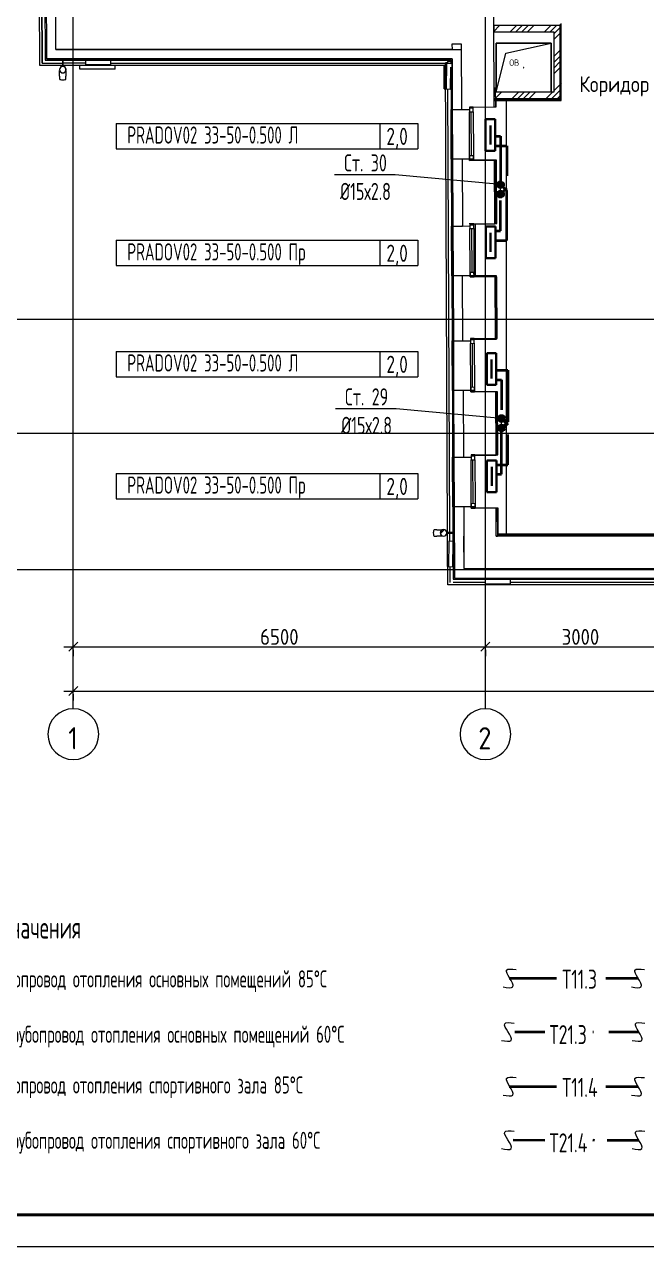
# Model space of a CAD drawing. Header units: millimetres. Extents: x -3929 to 624051, y 52832 to 514950.
# Drawn here: x 163778 to 173592, y 399538 to 418812 of the extents above; entities that cross this region are included whole.
import ezdxf
from ezdxf import colors
from ezdxf.entities.mleader import LeaderData, LeaderLine
from ezdxf.enums import TextEntityAlignment as Align
from ezdxf.math import Vec2, Vec3

# ---------------------------------------------------------------- set-up
doc = ezdxf.new("R2010")
doc.units = ezdxf.units.MM
for name, pattern in [('ADSK_Линия сетки', [25, 20, -2.5, 0, -2.5]), ('GOST2.303 4', [7, 5, -2, 0]), ('Hidden', [7.14375, 4.7625, -2.38125])]:
    doc.linetypes.add(name, pattern=pattern)
for name, color, linetype in [('9_Форматы', 7, 'Continuous'), ('ПРИБОРЫ', 3, 'Continuous'), ('статистика приборов', 252, 'Continuous'), ('стояки', 7, 'Continuous'), ('т21.4', 142, 'Continuous')]:
    doc.layers.add(name, color=color, linetype=linetype)
for name, color, linetype, lineweight in [('_ Окна', 7, 'Continuous', 9), ('_надписи ОВ', 7, 'Continuous', 20), ('Аннотация', 7, 'Continuous', 18), ('Марки помещений', 7, 'Continuous', 20), ('Обобщенные модели', 7, 'Continuous', 18), ('ОВ-О-Оборудование', 32, 'Continuous', 35), ('ОВ-рамка', 7, 'Continuous', 30), ('ОВ-ТЕКСТ', 7, 'Continuous', 25), ('Окна', 7, 'Continuous', 9), ('Оси', 253, 'Continuous', 9), ('Перекрытие', 7, 'Continuous', 18), ('Размеры', 7, 'Continuous', 9), ('Стены внутренние', 7, 'Continuous', 18), ('Стены наружные', 7, 'Continuous', 18), ('Стены несущие', 7, 'Continuous', 30), ('Стены отделка', 7, 'Continuous', 30), ('Стены штриховка', 7, 'Continuous', 9)]:
    doc.layers.add(name, color=color, linetype=linetype, lineweight=lineweight)
for name, color, linetype, true_color in [('т11.1', 1, 'Continuous', 0xff0000), ('т11.3', 7, 'Continuous', 0xb82e00), ('т11.4', 7, 'Continuous', 0xd600d6), ('т21.1', 5, 'Continuous', 0x0000ff), ('т21.3', 7, 'Continuous', 0x005c45)]:
    doc.layers.add(name, color=color, linetype=linetype, true_color=true_color)
doc.styles.add('GOST Common', font='GOST_Common.ttf', dxfattribs={"width": 0.9, "height": 350})
doc.styles.add('GOST Common_1', font='GOST_Common.ttf', dxfattribs={"width": 0.9, "height": 250})
doc.styles.add('GOST Common_2', font='GOST_Common.ttf', dxfattribs={"width": 0.9, "height": 250})
doc.styles.add('GOST Common_4', font='GOST_Common.ttf', dxfattribs={"width": 0.9, "height": 200})
doc.styles.add('СТИЛЬ', font='simplex.shx', dxfattribs={"width": 0.65})

# ---------------------------------------------------------------- blocks, each defined once
blk = doc.blocks.new('*U2935')
at = {"layer": 'ОВ-О-Оборудование', "color": 32, "ltscale": 0.1, "true_color": 0xcd6928}
for p, q in [((250, 75), (-250, 75)), ((-250, 75), (-250, -75)), ((-150, 0), (150, 0)), ((250, -75), (250, 75)), ((-250, -75), (250, -75))]:
    blk.add_line(p, q, dxfattribs=at)
blk = doc.blocks.new('_Oblique')
at = {"color": 0, "linetype": 'ByBlock', "lineweight": -2}
blk.add_line((-0.5, -0.5), (0.5, 0.5), dxfattribs=at)
blk = doc.blocks.new('4 этаж')
at = {"layer": '_ Окна', "color": 253, "lineweight": 0}
for p, q in [((361596, 7294), (361536, 7293)), ((361536, 7293), (361536, 7217)), ((361596, 7274), (361536, 7273)), ((361536, 7217), (361596, 7218)), ((361569, 6529), (361566, 7217)), ((361596, 7218), (361596, 7294)), ((361539, 6529), (361599, 6530)), ((361540, 6453), (361539, 6529)), ((361600, 6474), (361540, 6473)), ((361600, 6454), (361540, 6453)), ((361599, 6530), (361600, 6454)), ((361605, 5454), (361545, 5454)), ((361545, 5454), (361545, 5378)), ((361605, 5434), (361545, 5434)), ((361605, 5378), (361605, 5454)), ((361545, 5378), (361605, 5378)), ((361578, 4690), (361575, 5378)), ((361548, 4690), (361608, 4690)), ((361549, 4614), (361548, 4690)), ((361608, 4634), (361548, 4634)), ((361608, 4690), (361609, 4614)), ((361609, 4614), (361549, 4614)), ((361613, 3644), (361553, 3643)), ((361553, 3643), (361553, 3567)), ((361613, 3624), (361553, 3623)), ((361553, 3567), (361613, 3568)), ((361587, 2880), (361583, 3568)), ((361613, 3568), (361613, 3644)), ((361557, 2879), (361617, 2880)), ((361557, 2803), (361557, 2879)), ((361617, 2824), (361557, 2823)), ((361617, 2804), (361557, 2803)), ((361617, 2880), (361617, 2804)), ((361622, 1809), (361562, 1808)), ((361562, 1808), (361562, 1732)), ((361622, 1789), (361562, 1788)), ((361622, 1733), (361622, 1809)), ((361562, 1732), (361622, 1733)), ((361595, 1045), (361592, 1733)), ((361565, 1044), (361625, 1045)), ((361566, 968), (361565, 1044)), ((361626, 989), (361566, 988)), ((361626, 969), (361566, 968)), ((361625, 1045), (361626, 969))]:
    blk.add_line(p, q, dxfattribs=at)
at = {"layer": 'Обобщенные модели', "color": 253, "lineweight": 0}
for p, q in [((361958, 7530), (361958, 8300)), ((361958, 8300), (362828, 8300)), ((362828, 8300), (361958, 8300)), ((361958, 8300), (361958, 7530)), ((362112, 8146), (362828, 8300)), ((362828, 8300), (362828, 7530)), ((362828, 7530), (362828, 8300)), ((361958, 7530), (362112, 8146)), ((355117, 8034), (355117, 7934)), ((355127, 7934), (355127, 8034)), ((355072, 7868), (355072, 7871)), ((355072, 7865), (355072, 7868)), ((355072, 7863), (355072, 7865)), ((355072, 7859), (355072, 7863)), ((355072, 7856), (355072, 7859)), ((355072, 7852), (355072, 7856)), ((355072, 7849), (355072, 7852)), ((355072, 7845), (355072, 7849)), ((355072, 7841), (355072, 7845)), ((355072, 7836), (355072, 7841)), ((355072, 7832), (355072, 7836)), ((355072, 7827), (355072, 7832)), ((355072, 7822), (355072, 7827)), ((355072, 7818), (355072, 7822)), ((355072, 7813), (355072, 7818)), ((355072, 7807), (355072, 7813)), ((355072, 7802), (355072, 7807)), ((355072, 7797), (355072, 7802)), ((355072, 7791), (355072, 7797)), ((355072, 7786), (355072, 7791)), ((355072, 7780), (355072, 7786)), ((355072, 7780), (355072, 7737)), ((355172, 7871), (355172, 7869)), ((355172, 7869), (355172, 7867)), ((355172, 7867), (355172, 7864)), ((355172, 7864), (355172, 7861)), ((355172, 7861), (355172, 7857)), ((355172, 7857), (355172, 7854)), ((355172, 7854), (355172, 7850)), ((355172, 7850), (355172, 7846)), ((355172, 7846), (355172, 7842)), ((355172, 7842), (355172, 7838)), ((355172, 7838), (355172, 7834)), ((355172, 7834), (355172, 7829)), ((355172, 7829), (355172, 7824)), ((355172, 7824), (355172, 7820)), ((355172, 7820), (355172, 7815)), ((355172, 7815), (355172, 7810)), ((355172, 7810), (355172, 7804)), ((355172, 7804), (355172, 7799)), ((355172, 7799), (355172, 7793)), ((355172, 7793), (355172, 7788)), ((355172, 7788), (355172, 7782)), ((355172, 7782), (355172, 7780)), ((355172, 7737), (355172, 7780)), ((361024, 628), (360981, 627)), ((361024, 628), (361029, 628)), ((361029, 628), (361035, 628)), ((361035, 628), (361041, 628)), ((361041, 628), (361046, 628)), ((361046, 628), (361051, 628)), ((361051, 628), (361056, 628)), ((361056, 628), (361061, 628)), ((361061, 628), (361066, 628)), ((361066, 628), (361071, 628)), ((361071, 628), (361076, 628)), ((361076, 628), (361080, 628)), ((361080, 628), (361084, 628)), ((361084, 628), (361089, 628)), ((361089, 628), (361093, 628)), ((361093, 628), (361096, 628)), ((361096, 628), (361100, 628)), ((361100, 628), (361103, 628)), ((361103, 628), (361106, 628)), ((361106, 628), (361109, 628)), ((361109, 628), (361112, 628)), ((361112, 628), (361114, 628)), ((361278, 584), (361179, 583)), ((360982, 527), (361024, 528)), ((361027, 528), (361024, 528)), ((361032, 528), (361027, 528)), ((361038, 528), (361032, 528)), ((361043, 528), (361038, 528)), ((361049, 528), (361043, 528)), ((361054, 528), (361049, 528)), ((361059, 528), (361054, 528)), ((361064, 528), (361059, 528)), ((361069, 528), (361064, 528)), ((361074, 528), (361069, 528)), ((361078, 528), (361074, 528)), ((361082, 528), (361078, 528)), ((361087, 528), (361082, 528)), ((361091, 528), (361087, 528)), ((361095, 528), (361091, 528)), ((361098, 528), (361095, 528)), ((361102, 528), (361098, 528)), ((361105, 528), (361102, 528)), ((361108, 528), (361105, 528)), ((361111, 528), (361108, 528)), ((361114, 528), (361111, 528)), ((361115, 528), (361114, 528)), ((361179, 573), (361278, 574))]:
    blk.add_line(p, q, dxfattribs=at)
at = {"layer": 'Обобщенные модели', "color": 253, "linetype": 'Continuous', "lineweight": 0}
blk.add_line((361080, 569), (361138, 627), dxfattribs=at)
at = {"layer": 'Обобщенные модели', "color": 253, "lineweight": 0}
for centre, radius, start, end in [((355122, 7884), 52, 90, 270), ((355122, 7884), 50, 90, 270), ((355122, 7884), 52, 270, 90), ((355122, 7884), 50, 270, 90), ((362393, 7915), 2.5, 0, 180), ((362393, 7915), 2.5, 60, 165), ((362393, 7915), 2.5, 180, 0), ((362393, 7915), 2.5, 195, 270), ((362393, 7915), 2.5, 300, 0), ((361128, 578), 52, 0.2725, 180.2725), ((361128, 578), 52, 180.2725, 0.2725), ((361128, 578), 50, 0.2725, 180.2725), ((361128, 578), 50, 180.2725, 0.2725)]:
    blk.add_arc(centre, radius, start, end, dxfattribs=at)
for centre, major_axis, start_param, end_param in [((355122, 7737), (50, 0), 3.141593, 4.712389), ((355122, 7737), (50, 0), 4.712389, 6.283185), ((360982, 577), (0.2, -50), 3.141593, 4.712389), ((360982, 577), (0.2, -50), 4.712389, 6.283185)]:
    blk.add_ellipse(centre, major_axis=major_axis, ratio=0.309017, start_param=start_param, end_param=end_param, dxfattribs=at)
at = {"layer": 'Окна', "color": 253, "lineweight": 0}
for p, q in [((361596, 7294), (361536, 7293)), ((361536, 7293), (361536, 7217)), ((361539, 6529), (361536, 7217)), ((361596, 7218), (361596, 7294)), ((361596, 7218), (361599, 6530)), ((361539, 6529), (361540, 6453)), ((361540, 6453), (361600, 6454)), ((361600, 6454), (361599, 6530)), ((361545, 5454), (361545, 5378)), ((361605, 5454), (361545, 5454)), ((361605, 5378), (361605, 5454)), ((361548, 4690), (361545, 5378)), ((361605, 5378), (361608, 4690)), ((361548, 4690), (361549, 4614)), ((361609, 4614), (361608, 4690)), ((361549, 4614), (361609, 4614)), ((361613, 3644), (361553, 3643)), ((361553, 3643), (361553, 3567)), ((361557, 2879), (361553, 3567)), ((361613, 3568), (361613, 3644)), ((361613, 3568), (361617, 2880)), ((361557, 2879), (361557, 2803)), ((361557, 2803), (361617, 2804)), ((361617, 2804), (361617, 2880)), ((361622, 1809), (361562, 1808)), ((361562, 1808), (361562, 1732)), ((361622, 1733), (361622, 1809)), ((361565, 1044), (361562, 1732)), ((361622, 1733), (361625, 1045)), ((361565, 1044), (361566, 968)), ((361566, 968), (361626, 969)), ((361626, 969), (361625, 1045))]:
    blk.add_line(p, q, dxfattribs=at)
at = {"layer": 'Оси', "color": 253, "linetype": 'ADSK_Линия сетки', "lineweight": 0}
for p, q in [((355288, -2196), (355288, 46265)), ((361788, -2196), (361788, 46378)), ((351674, 3950), (417904, 3950)), ((351674, 2150), (417793, 2150)), ((351674, 0), (417793, 0))]:
    blk.add_line(p, q, dxfattribs=at)
at = {"layer": 'Оси', "color": 253, "lineweight": 0}
for centre, start, end in [((355288, -2596), 0, 180), ((361788, -2596), 0, 180), ((355288, -2596), 180, 0), ((361788, -2596), 180, 0)]:
    blk.add_arc(centre, 400, start, end, dxfattribs=at)
at = {"layer": 'Перекрытие', "color": 253, "lineweight": 0}
for p, q in [((362119, 7410), (362119, 7430)), ((362119, 558), (362119, 7398)), ((361600, 6458), (361938, 6458)), ((361938, 6458), (361938, 6455)), ((361629, 5454), (361629, 4638)), ((361629, 4638), (361959, 4638)), ((361959, 4638), (361959, 4616)), ((361959, 3627), (361613, 3627)), ((361959, 3645), (361959, 3627)), ((361959, 1800), (361622, 1800)), ((361959, 1810), (361959, 1800))]:
    blk.add_line(p, q, dxfattribs=at)
at = {"layer": 'Размеры', "color": 253, "lineweight": 0}
for p, q in [((355138, -1217), (361938, -1217)), ((355288, -1267), (355288, -1367)), ((361638, -1217), (364938, -1217)), ((361788, -1267), (361788, -1367)), ((361788, -1267), (361788, -1367)), ((355138, -1917), (417288, -1917)), ((355288, -1967), (355288, -2067))]:
    blk.add_line(p, q, dxfattribs=at)
at = {"layer": 'Стены внутренние', "color": 253, "linetype": 'Continuous', "lineweight": 0}
blk.add_line((362982, 7665), (362968, 7640), dxfattribs=at)
at = {"layer": 'Стены внутренние', "color": 253, "lineweight": 0}
blk.add_line((361958, 4638), (361959, 4616), dxfattribs=at)
at = {"layer": 'Стены наружные', "color": 253, "lineweight": 0}
for p, q in [((354761, 7949), (354697, 20334)), ((354795, 7984), (354732, 20428)), ((354732, 20428), (354795, 7984)), ((355117, 7949), (354761, 7949)), ((354795, 7984), (355117, 7984)), ((355480, 7984), (355126, 7984)), ((361173, 7949), (355127, 7949)), ((355389, 7891), (355389, 7949)), ((355880, 7984), (361242, 7984)), ((355950, 7891), (355950, 7949)), ((361139, 7583), (361139, 7949)), ((361192, 7994), (361157, 7993)), ((361193, 583), (361157, 7993)), ((361242, 8014), (361192, 8013)), ((361192, 8013), (361193, 7979)), ((361222, 7984), (361222, 7979)), ((361242, 8034), (361242, 7984)), ((355950, 7891), (355389, 7891)), ((361139, 7583), (361159, 7583)), ((361228, 583), (361194, 7579)), ((361250, 6472), (361246, 7257)), ((361266, 7257), (361270, 6472)), ((361270, 6472), (361266, 7257)), ((361258, 4632), (361255, 5417)), ((361275, 5417), (361278, 4632)), ((361279, 4632), (361275, 5417)), ((361267, 2822), (361263, 3607)), ((361283, 3607), (361287, 2822)), ((361287, 2822), (361284, 3607)), ((361276, 987), (361272, 1772)), ((361292, 1772), (361296, 987)), ((361296, 987), (361292, 1772)), ((361192, 50), (361192, 450)), ((361197, -239), (361193, 574)), ((361228, 446), (361228, 574)), ((361192, 50), (361195, 50)), ((361231, -204), (361230, 46)), ((369722, -239), (361197, -239)), ((361786, -204), (361281, -204)), ((368863, -204), (362186, -204))]:
    blk.add_line(p, q, dxfattribs=at)
at = {"layer": 'Стены несущие', "color": 253, "lineweight": 0}
for p, q in [((355014, 8204), (355008, 9345)), ((361926, 7295), (361919, 8714)), ((362968, 8580), (361920, 8580)), ((361920, 8580), (361920, 8480)), ((362968, 7430), (362968, 8580)), ((361920, 8480), (362868, 8480)), ((362868, 8480), (362868, 7530)), ((355014, 8204), (361411, 8204)), ((361411, 8204), (361411, 8288)), ((361411, 8288), (361411, 8288)), ((361416, 7259), (361411, 8288)), ((362868, 7530), (361924, 7530)), ((361924, 7530), (361924, 7430)), ((361924, 7430), (362968, 7430)), ((361416, 7259), (361416, 7258)), ((361416, 7259), (361416, 7259)), ((361416, 7258), (361536, 7258)), ((361536, 7294), (361536, 7293)), ((361596, 7294), (361926, 7295)), ((361540, 6473), (361420, 6473)), ((361420, 6473), (361425, 5428)), ((361930, 6455), (361600, 6454)), ((361935, 5455), (361930, 6455)), ((361425, 5428), (361425, 5418)), ((361425, 5428), (361425, 5428)), ((361425, 5418), (361545, 5419)), ((361545, 5454), (361544, 5464)), ((361605, 5454), (361935, 5455)), ((361548, 4634), (361429, 4633)), ((361434, 3608), (361429, 4633)), ((361939, 4615), (361609, 4614)), ((361939, 4615), (361943, 3645)), ((361434, 3608), (361553, 3608)), ((361613, 3644), (361943, 3645)), ((361557, 2823), (361437, 2823)), ((361437, 2823), (361442, 1773)), ((361947, 2805), (361617, 2804)), ((361947, 2805), (361952, 1810)), ((361442, 1773), (361562, 1773)), ((361622, 1809), (361952, 1810)), ((361566, 988), (361446, 988)), ((361446, 988), (361448, 526)), ((361956, 970), (361626, 969)), ((361958, 526), (361956, 970)), ((361448, 526), (361448, 526)), ((361448, 526), (361450, 16)), ((368877, 526), (361958, 526)), ((361450, 16), (369467, 16))]:
    blk.add_line(p, q, dxfattribs=at)
at = {"layer": 'Стены отделка', "color": 253, "lineweight": 0}
for p, q in [((354838, 9344), (354845, 8034)), ((362968, 8600), (362968, 7410)), ((362985, 7398), (362985, 8612)), ((354864, 8204), (354865, 8054)), ((361262, 8204), (355014, 8204)), ((355014, 8204), (355014, 8204)), ((361411, 8288), (361261, 8287)), ((361261, 8287), (361262, 8204)), ((354845, 8034), (361242, 8034)), ((354865, 8054), (354865, 8054)), ((361242, 8054), (354865, 8054)), ((354865, 8054), (361263, 8054)), ((355880, 8034), (355480, 8037)), ((355480, 8037), (355480, 7967)), ((355480, 7967), (355880, 7964)), ((355880, 7964), (355880, 8034)), ((361173, 7979), (361170, 7579)), ((361243, 7978), (361173, 7979)), ((361240, 7578), (361243, 7923)), ((361262, 8054), (361242, 8053)), ((361242, 8034), (361243, 7978)), ((361243, 7923), (361246, 7257)), ((361266, 7257), (361262, 8054)), ((361263, 8054), (361266, 7257)), ((361170, 7579), (361240, 7578)), ((361944, 7590), (361924, 7590)), ((361944, 7590), (361946, 7295)), ((362968, 7410), (361925, 7410)), ((361925, 7398), (362985, 7398)), ((361958, 7295), (361957, 7430)), ((361246, 7257), (361266, 7257)), ((361266, 7257), (361416, 7258)), ((361416, 7258), (361416, 7259)), ((361926, 7295), (361958, 7295)), ((361270, 6472), (361250, 6472)), ((361250, 6472), (361255, 5417)), ((361420, 6473), (361270, 6472)), ((361275, 5417), (361270, 6472)), ((361270, 6472), (361275, 5417)), ((361962, 6455), (361930, 6455)), ((361955, 5456), (361950, 6455)), ((361967, 5456), (361962, 6455)), ((361255, 5417), (361275, 5417)), ((361275, 5417), (361425, 5418)), ((361425, 5418), (361425, 5428)), ((361935, 5455), (361967, 5456)), ((361935, 5455), (361935, 5455)), ((361278, 4632), (361258, 4632)), ((361258, 4632), (361263, 3607)), ((361283, 3607), (361278, 4632)), ((361429, 4633), (361279, 4632)), ((361279, 4632), (361284, 3607)), ((361971, 4616), (361939, 4615)), ((361963, 3645), (361959, 4616)), ((361975, 3645), (361971, 4616)), ((361263, 3607), (361283, 3607)), ((361284, 3607), (361434, 3608)), ((361943, 3645), (361975, 3645)), ((361287, 2822), (361267, 2822)), ((361267, 2822), (361272, 1772)), ((361437, 2823), (361287, 2822)), ((361292, 1772), (361287, 2822)), ((361287, 2822), (361292, 1772)), ((361979, 2805), (361947, 2805)), ((361972, 1810), (361967, 2805)), ((361984, 1810), (361979, 2805)), ((361272, 1772), (361292, 1772)), ((361292, 1772), (361442, 1773)), ((361952, 1810), (361984, 1810)), ((361296, 987), (361276, 987)), ((361276, 987), (361281, -154)), ((361446, 988), (361296, 987)), ((361301, -134), (361296, 987)), ((361296, 987), (361301, -134)), ((361988, 970), (361956, 970)), ((361976, 970), (361978, 526)), ((361990, 546), (361988, 970)), ((361209, 446), (361206, 46)), ((361279, 445), (361209, 446)), ((361276, 45), (361279, 445)), ((361451, 16), (361448, 526)), ((361958, 526), (361978, 526)), ((366715, 558), (361978, 558)), ((361978, 546), (361978, 526)), ((361990, 546), (366727, 546)), ((361206, 46), (361276, 45)), ((361281, -154), (369637, -154)), ((361301, -134), (369617, -134)), ((362186, -154), (361786, -154)), ((361786, -154), (361786, -224)), ((362186, -224), (362186, -154)), ((361786, -224), (362186, -224))]:
    blk.add_line(p, q, dxfattribs=at)
at = {"layer": 'Стены штриховка', "color": 253, "lineweight": 0}
for p, q in [((354859, 9277), (354864, 8204)), ((362983, 7398), (362983, 8612)), ((361925, 7400), (362968, 7400)), ((361956, 7295), (361955, 7430)), ((362968, 7398), (362968, 7410)), ((361965, 5456), (361960, 6455)), ((361973, 3645), (361969, 4616)), ((361982, 1810), (361977, 2805)), ((361988, 546), (361986, 970)), ((366727, 556), (361978, 556)), ((361978, 546), (361990, 546))]:
    blk.add_line(p, q, dxfattribs=at)
at = {"layer": 'Стены штриховка', "color": 253, "linetype": 'Continuous', "lineweight": 0}
for p, q in [((361920, 8578), (361922, 8580)), ((361920, 8488), (362012, 8580)), ((362181, 8480), (362281, 8580)), ((362271, 8480), (362371, 8580)), ((362361, 8480), (362461, 8580)), ((362451, 8480), (362551, 8580)), ((362720, 8480), (362820, 8580)), ((362810, 8480), (362868, 8538)), ((362868, 8538), (362910, 8580)), ((362868, 8448), (362968, 8548)), ((362868, 8359), (362968, 8459)), ((362868, 8089), (362968, 8189)), ((362868, 7999), (362968, 8099)), ((362868, 7910), (362968, 8010)), ((362868, 7820), (362968, 7920)), ((361930, 7511), (361950, 7530)), ((361946, 7436), (362040, 7530)), ((362209, 7430), (362309, 7530)), ((362299, 7430), (362399, 7530)), ((362389, 7430), (362489, 7530)), ((362478, 7430), (362578, 7530)), ((362748, 7430), (362848, 7530)), ((362838, 7430), (362938, 7530)), ((362868, 7550), (362968, 7650)), ((362938, 7530), (362968, 7561)), ((362927, 7430), (362968, 7471))]:
    blk.add_line(p, q, dxfattribs=at)
at = {"layer": 'Размеры', "color": 253, "lineweight": 0, "xscale": 141.4, "yscale": 141.4, "zscale": 141.4, "rotation": 180}
for p in [(355288, -1217), (361788, -1217), (355288, -1917)]:
    blk.add_blockref('_Oblique', p, dxfattribs=at)
at = {"layer": 'Размеры', "color": 253, "lineweight": 0, "xscale": 141.4, "yscale": 141.4, "zscale": 141.4}
blk.add_blockref('_Oblique', (361788, -1217), dxfattribs=at)
at = {"layer": 'Аннотация', "color": 253, "lineweight": 0, "style": 'GOST Common_4', "width": 0.9}
blk.add_text('ОВ', height=100, dxfattribs=at).set_placement((362166, 7945))
at = {"layer": 'Марки помещений', "color": 253, "lineweight": 0, "style": 'GOST Common_2', "width": 0.9}
blk.add_text('Коридор с рекреацией', height=250, dxfattribs=at).set_placement((363271, 7530))
at = {"layer": 'Оси', "color": 253, "lineweight": 0, "style": 'GOST Common', "width": 0.9}
for s, p in [('1', (355209, -2836)), ('2', (361677, -2836))]:
    blk.add_text(s, height=350, dxfattribs=at).set_placement(p)
at = {"layer": 'Размеры', "color": 253, "lineweight": 0, "char_height": 250, "width": 756.84, "attachment_point": 5, "style": 'GOST Common_1'}
for s, insert in [('\\A1;6500', (358538, -1062)), ('\\A1;3000', (363288, -1062))]:
    blk.add_mtext(s, dxfattribs=dict(at, insert=insert))
blk = doc.blocks.new('*U2998')
at = {"layer": '9_Форматы', "color": 7, "linetype": 'Continuous', "lineweight": 9, "ltscale": 100}
blk.add_lwpolyline([(5, -5), (5, 589), (-836, 589), (-836, -5)], close=True, dxfattribs=at)
at = {"layer": '9_Форматы', "color": 7, "linetype": 'Continuous', "lineweight": 9, "ltscale": 100, "const_width": 0.5}
blk.add_lwpolyline([(0, 0), (0, 584), (-816, 584), (-816, 0)], close=True, dxfattribs=at)

msp = doc.modelspace()

# ---------------------------------------------------------------- hatches: boundary and pattern name
at = {"layer": 'т11.1', "lineweight": 40}
h = msp.add_hatch(color=256, dxfattribs=at)
h.dxf.hatch_style = 1
h.paths.add_polyline_path([(171336.335, 416286.698, 1), (171236.335, 416286.698, 1)])
h = msp.add_hatch(color=256, dxfattribs=at)
h.dxf.hatch_style = 1
h.paths.add_polyline_path([(171353.883, 412446.739, 1), (171253.883, 412446.739, 1)])
at = {"layer": 'т21.1', "lineweight": 40, "ltscale": 50}
h = msp.add_hatch(color=256, dxfattribs=at)
h.dxf.hatch_style = 1
h.paths.add_polyline_path([(171336.335, 416136.698, 1), (171236.335, 416136.698, 1)])
h = msp.add_hatch(color=256, dxfattribs=at)
h.dxf.hatch_style = 1
h.paths.add_polyline_path([(171353.883, 412596.739, 1), (171253.883, 412596.739, 1)])

# ---------------------------------------------------------------- linework, layer by layer
at = {"layer": '_надписи ОВ', "ltscale": 10}
for points in [[(171328.657, 403634.909), (171482.84, 403635.011), (171431.026, 403774.78), (171381.67, 403896.962), (171532.374, 403909.128)], [(173353.437, 403634.536), (173507.621, 403634.639), (173455.806, 403774.407), (173406.451, 403896.59), (173557.154, 403908.756)], [(171301.657, 402789.52), (171455.84, 402789.623), (171404.026, 402929.392), (171354.67, 403051.574), (171505.374, 403063.74)], [(173363.051, 402789.146), (173517.234, 402789.248), (173465.42, 402929.017), (173416.064, 403051.199), (173566.768, 403063.366)], [(171328.657, 401928.343), (171482.84, 401928.446), (171431.026, 402068.214), (171381.67, 402190.397), (171532.374, 402202.563)], [(173353.437, 401927.971), (173507.621, 401928.073), (173455.806, 402067.842), (173406.451, 402190.024), (173557.154, 402202.19)], [(171301.657, 401082.955), (171455.84, 401083.057), (171404.026, 401222.826), (171354.67, 401345.009), (171505.374, 401357.175)], [(173363.051, 401082.58), (173517.234, 401082.683), (173465.42, 401222.452), (173416.064, 401344.634), (173566.768, 401356.8)]]:
    msp.add_spline(points, degree=3, dxfattribs=at)
at = {"layer": 'ПРИБОРЫ', "color": 7, "lineweight": 15}
for p, q in [((165226.132, 417251.695), (169985.752, 417251.695)), ((165226.132, 417251.695), (169985.752, 417251.695)), ((165226.132, 417251.695), (165226.132, 416851.695)), ((169385.752, 417251.695), (169385.752, 416851.695)), ((169985.752, 417251.695), (169985.752, 416851.695)), ((165226.132, 416851.695), (169985.752, 416851.695)), ((165226.132, 415408.494), (169985.752, 415408.494)), ((165226.132, 415408.494), (169985.752, 415408.494)), ((165226.132, 415408.494), (165226.132, 415008.494)), ((169385.752, 415408.494), (169385.752, 415008.494)), ((169985.752, 415408.494), (169985.752, 415008.494)), ((165226.132, 415008.494), (169985.752, 415008.494)), ((165226.132, 413656.881), (169985.752, 413656.881)), ((165226.132, 413656.881), (169985.752, 413656.881)), ((165226.132, 413656.881), (165226.132, 413256.881)), ((169385.752, 413656.881), (169385.752, 413256.881)), ((169985.752, 413656.881), (169985.752, 413256.881)), ((165226.132, 413256.881), (169985.752, 413256.881)), ((165226.132, 411730.959), (169985.752, 411730.959)), ((165226.132, 411730.959), (169985.752, 411730.959)), ((165226.132, 411730.959), (165226.132, 411330.959)), ((169385.752, 411730.959), (169385.752, 411330.959)), ((169985.752, 411730.959), (169985.752, 411330.959)), ((165226.132, 411330.959), (169985.752, 411330.959))]:
    msp.add_line(p, q, dxfattribs=at)
at = {"layer": 'т11.1', "lineweight": 40}
for p, q in [((171207.283, 417049.552), (171286.937, 417049.552)), ((171286.937, 417049.552), (171286.335, 416286.698)), ((171286.335, 416286.698), (171387.332, 416185.7)), ((171387.332, 415407.099), (171387.332, 416185.7)), ((171207.283, 415407.099), (171387.332, 415407.099)), ((171224.831, 413359.593), (171404.88, 413359.593)), ((171404.88, 413359.593), (171404.88, 412547.737)), ((171303.883, 412446.739), (171404.88, 412547.737)), ((171304.485, 411717.22), (171303.909, 412446.766)), ((171224.831, 411717.22), (171304.485, 411717.22))]:
    msp.add_line(p, q, dxfattribs=at)
for centre in [(171286.335, 416286.698), (171303.883, 412446.739)]:
    msp.add_circle(centre, 50, dxfattribs=at)
at = {"layer": 'т11.3', "lineweight": 40}
for p, q in [((172169.111, 403765.583), (171426.832, 403765.714)), ((173461.226, 403765.34), (172947.259, 403765.454))]:
    msp.add_line(p, q, dxfattribs=at)
at = {"layer": 'т11.4', "lineweight": 40}
for p, q in [((172169.111, 402059.018), (171426.832, 402059.149)), ((173461.226, 402058.774), (172947.259, 402058.888))]:
    msp.add_line(p, q, dxfattribs=at)
at = {"layer": 'т21.1', "linetype": 'Hidden', "lineweight": 40, "ltscale": 100}
for p, q in [((171207.283, 416899.552), (171387.332, 416899.552)), ((171387.332, 416899.552), (171387.332, 416237.695)), ((171286.335, 416136.698), (171387.332, 416237.695)), ((171286.819, 415557.178), (171286.361, 416136.724)), ((171207.283, 415557.178), (171286.819, 415557.178)), ((171224.831, 413209.593), (171304.367, 413209.593)), ((171304.367, 413209.593), (171303.883, 412596.739)), ((171303.883, 412596.739), (171404.88, 412495.742)), ((171404.88, 411867.22), (171404.88, 412495.742)), ((171224.831, 411867.22), (171404.88, 411867.22))]:
    msp.add_line(p, q, dxfattribs=at)
at = {"layer": 'т21.1', "lineweight": 40, "ltscale": 50}
for centre in [(171286.335, 416136.698), (171303.883, 412596.739)]:
    msp.add_circle(centre, 50, dxfattribs=at)
at = {"layer": 'т21.3', "linetype": 'Hidden', "lineweight": 40, "ltscale": 100}
for p, q in [((171987.385, 402920.196), (171409.446, 402920.324)), ((173470.84, 402919.95), (172744.009, 402920.229))]:
    msp.add_line(p, q, dxfattribs=at)
at = {"layer": 'т21.4', "linetype": 'GOST2.303 4', "lineweight": 40, "ltscale": 100}
for p, q in [((171987.385, 401213.631), (171409.446, 401213.759)), ((173470.84, 401213.384), (172744.009, 401213.663))]:
    msp.add_line(p, q, dxfattribs=at)

# ---------------------------------------------------------------- block references
at = {"layer": 'ОВ-О-Оборудование', "ltscale": 10, "rotation": 90.00000000000001}
for p in [(171128.298, 417070.063), (171145.464, 413380.105)]:
    msp.add_blockref('*U2935', p, dxfattribs=at)
at = {"layer": 'ОВ-О-Оборудование', "ltscale": 10, "xscale": -1, "rotation": 90}
for p in [(171131.673, 415373.761), (171149.221, 411683.803)]:
    msp.add_blockref('*U2935', p, dxfattribs=at)
at = {"layer": 'ОВ-рамка', "ltscale": 100, "transparency": 33554687, "xscale": 100, "yscale": 100, "zscale": 100}
msp.add_blockref('*U2998', (236591.963, 400038.391), dxfattribs=at)
at = {"layer": 'стояки', "color": 5, "lineweight": 40}
msp.add_blockref('4 этаж', (-190738.98, 410215.433), dxfattribs=at)

# ---------------------------------------------------------------- texts
at = {"layer": '_надписи ОВ', "ltscale": 10, "style": 'СТИЛЬ', "width": 0.6}
for s, height, p in [('Условные обозначения', 350, (161631.325, 404395.134)), ('- Прямой трубопровод отопления основных помещений 85%%DС', 270, (162051.22, 403624.384)), ('- Обратный трубопровод отопления основных помещений 60%%DС', 270, (162084.465, 402751.354)), ('- Прямой трубопровод отопления спортивного зала 85%%DС', 270, (162051.22, 401952.178)), ('- Обратный трубопровод отопления спортивного зала 60%%DС', 270, (162084.465, 401079.148))]:
    msp.add_text(s, height=height, dxfattribs=at).set_placement(p)
at = {"layer": '_надписи ОВ', "ltscale": 10, "char_height": 300, "width": 16480.02357, "attachment_point": 1, "line_spacing_factor": 0.7, "style": 'СТИЛЬ'}
for s, insert in [('Т11.3', (172260.526, 403904.728)), ('Т21.3 ', (172061.426, 403030.759)), ('Т11.4', (172260.526, 402198.163)), ('Т21.4 ', (172061.426, 401324.194))]:
    msp.add_mtext(s, dxfattribs=dict(at, insert=insert))
at = {"layer": 'статистика приборов', "color": 7, "style": 'СТИЛЬ', "width": 0.6}
for s, p in [('PRADOV02 33-50-0.500 Л      ', (165400.743, 416933.548)), ('PRADOV02 33-50-0.500 Пр      ', (165400.743, 415090.347)), ('PRADOV02 33-50-0.500 Л      ', (165400.743, 413338.734)), ('PRADOV02 33-50-0.500 Пр      ', (165400.743, 411412.812))]:
    msp.add_text(s, height=270, dxfattribs=at).set_placement(p)
at = {"layer": 'статистика приборов', "color": 7, "style": 'СТИЛЬ', "width": 0.7}
for p in [(169656.818, 416912.146), (169656.818, 415068.945), (169656.818, 413317.332), (169656.818, 411391.41)]:
    msp.add_text('2,0', height=270, dxfattribs=at).set_placement(p, align=Align.CENTER)

# ---------------------------------------------------------------- leaders
at = {"layer": 'ОВ-ТЕКСТ', "color": 7}
ml = msp.add_multileader_mtext('Standard', dxfattribs=at)
ml.set_content('\\A1;Ст. 30^J%%C15х2.8 ', color=7, style='СТИЛЬ')
ml.set_leader_properties(color=7, lineweight=18)
ml.build(insert=Vec2(0, 0))
ml.multileader.update_dxf_attribs({"text_left_attachment_type": 6, "text_right_attachment_type": 6, "dogleg_length": 0.36, "arrow_head_size": 0.126})
ctx = ml.context
ctx.base_point, ctx.char_height, ctx.arrow_head_size, ctx.landing_gap_size, ctx.plane_origin = Vec3(168689.861, 416439.999), 270, 0.126, 0.063, Vec3(175310.774, 412333.912)
ctx.left_attachment, ctx.right_attachment, ctx.text_align_type = 6, 6, 1
notes = []
notes.append((ctx, [(1, (1, 1, 0), (169626.239, 416439.999), (-1, 0), 0.252, [(0, [(171286.335, 416136.698), (171286.335, 416286.698)], 0, [])])]))
ctx.mtext.insert, ctx.mtext.width, ctx.mtext.alignment, ctx.mtext.flow_direction = Vec3(169157.924, 416763.999), 1404.14984, 2, 5
ml = msp.add_multileader_mtext('Standard', dxfattribs=at)
ml.set_content('\\A1;Ст. 29^J%%C15х2.8 ', color=7, style='СТИЛЬ')
ml.set_leader_properties(color=7, lineweight=18)
ml.build(insert=Vec2(0, 0))
ml.multileader.update_dxf_attribs({"text_left_attachment_type": 6, "text_right_attachment_type": 6, "dogleg_length": 0.36, "arrow_head_size": 0.126})
ctx = ml.context
ctx.base_point, ctx.char_height, ctx.arrow_head_size, ctx.landing_gap_size, ctx.plane_origin = Vec3(168707.409, 412750.04), 270, 0.126, 0.063, Vec3(175328.322, 408643.954)
ctx.left_attachment, ctx.right_attachment, ctx.text_align_type = 6, 6, 1
notes.append((ctx, [(1, (1, 1, 0), (169643.787, 412750.04), (-1, 0), 0.252, [(0, [(171303.883, 412446.739), (171303.883, 412596.739)], 0, [])])]))
ctx.mtext.insert, ctx.mtext.width, ctx.mtext.alignment, ctx.mtext.flow_direction = Vec3(169175.472, 413074.04), 1404.14984, 2, 5
for ctx, leaders in notes:
    for number, flags, end, landing, length, lines in leaders:
        leader = LeaderData()
        leader.index, (leader.has_last_leader_line, leader.has_dogleg_vector, leader.attachment_direction) = number, flags
        leader.last_leader_point, leader.dogleg_vector, leader.dogleg_length = Vec3(end), Vec3(landing), length
        for number, points, colour, breaks in lines:
            line = LeaderLine()
            line.index, line.vertices, line.color, line.breaks = number, Vec3.list(points), colors.encode_raw_color(colour), breaks
            leader.lines.append(line)
        ctx.leaders.append(leader)

doc.saveas('drawing.dxf')
